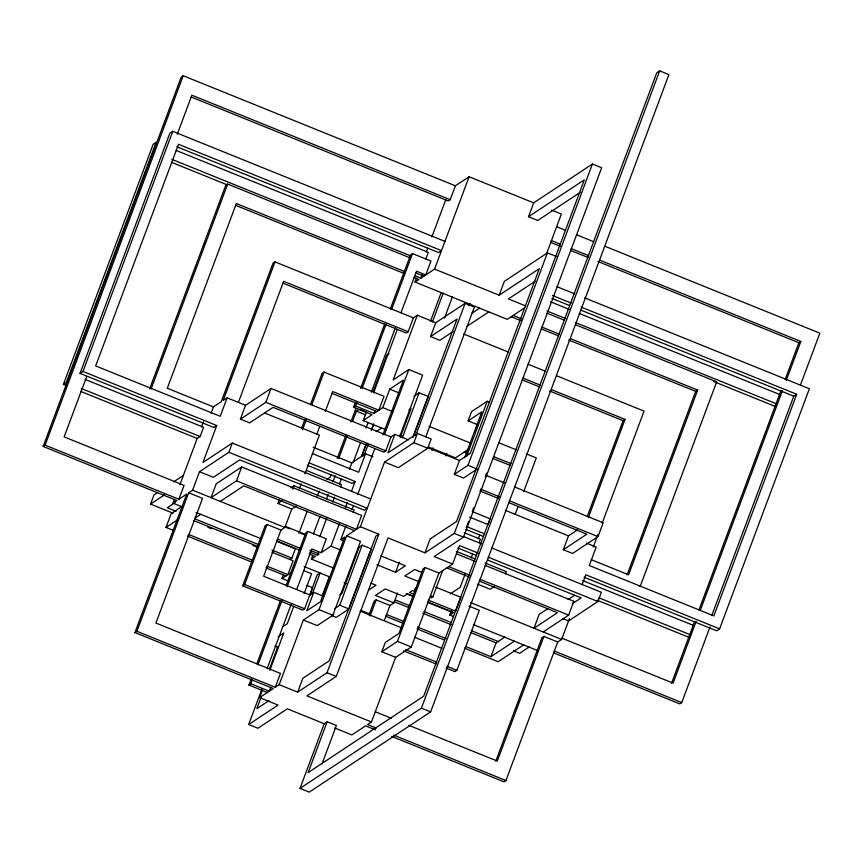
<?xml version="1.0" encoding="UTF-8"?>
<svg xmlns="http://www.w3.org/2000/svg" width="863" height="863" viewBox="0 0 863 863"><rect width="100%" height="100%" fill="white"/><g stroke="black" fill="none" stroke-linecap="round" stroke-linejoin="round"><path stroke-width="1.29" d="M63.409 384.38L153.183 144.272L156.117 142.33L66.343 382.438L63.409 384.38L65.879 385.383M182.859 507.11L173.021 503.129L176.937 500.54L43.15 446.441L181.262 77.034L183.226 75.739L455.405 185.804L469.105 176.742L533.69 202.859L592.428 164.013L601.662 167.746L463.539 537.153L434.175 556.57L452.622 564.035L459.537 545.567L478.231 553.129M43.15 446.441L45.103 445.146L183.226 75.739M80.043 373.377L82.988 371.435L216.764 425.535L213.83 427.476L80.043 373.377L169.817 133.269L172.762 131.327L444.941 241.381M82.988 371.435L172.762 131.327M86.753 376.376L64.132 436.894L184.067 485.394L178.889 499.246L45.103 445.146M177.26 134.294L191.877 95.21L450.216 199.677L455.405 185.804M149.601 388.997L225.728 185.383L227.681 184.089L409.839 257.746M151.09 388.954L227.681 184.089M172.999 513.151L150.55 504.078L154.013 494.844L157.271 492.687M173.021 503.129L174.402 499.44M179.925 484.661L197.185 438.48L200.13 436.538L203.582 427.304L85.254 379.461M201.564 426.786L203.398 421.856M173.517 530.454L166.02 527.422L171.198 513.571L182.266 506.247M211.068 413.194L213.42 406.894L221.252 401.716L273.042 263.183L275.006 261.888L413.399 317.854L417.314 315.265L435.772 322.73L465.135 303.312L474.359 307.045L425.869 436.754M322.007 763.928L336.376 725.524L327.142 721.792L324.208 723.733L287.303 708.814L257.929 728.232L248.706 724.499L278.08 705.082L259.623 697.617L273.323 688.555L134.93 632.59L186.721 494.068L178.889 499.246M134.93 632.59L136.883 631.295L188.684 492.773L192.6 490.184L199.504 471.716L228.868 452.288L232.32 443.053L370.723 499.019M275.006 261.888L223.215 400.421L227.131 397.832L245.577 405.297L271.036 388.458L390.971 436.958L394.887 434.369L408.426 439.85M216.764 425.535L202.956 462.482L232.32 443.053M227.131 397.832L220.216 416.3L95.664 365.934L178.533 144.294L441.489 250.615L438.544 252.557L176.839 146.732M238.458 402.234L283.668 281.338L408.221 331.705L413.399 317.854M390.971 436.958L385.793 450.82L383.841 452.115L273.118 407.336L249.623 422.881L240.399 419.148L245.577 405.297M236.505 480.81L241.683 466.959L361.629 515.459L356.451 529.31L236.505 480.81L211.047 497.649L216.225 483.787L241.683 466.959M240.399 419.148L265.847 402.32L271.036 388.458M312.147 594.24L320.076 573.021L317.142 574.974L304.639 608.76L302.676 610.055L242.708 585.804L265.146 525.783L267.109 524.488L280.95 530.076L284.866 527.487L291.77 509.019L296.117 506.139M301.543 428.426L304.822 419.666M310.432 404.661L322.126 373.399L324.078 372.104L384.046 396.354L378.868 410.205L332.74 391.554L325.275 411.522M242.708 585.804L244.661 584.51L267.109 524.488M302.568 429.634L306.311 419.623M311.921 404.618L324.078 372.104M291.77 509.019L277.929 503.42L279.224 499.957M292.816 489.235L294.11 485.772L354.078 510.022L353.215 512.331M280.95 530.076L263.679 576.257L309.817 594.909L313.733 592.32L323.571 596.301M316.872 433.981L319.677 426.495M299.364 488.706L301.209 483.776M304.887 473.927L319.386 435.135L264.736 413.043M288.199 580.993L282.05 578.512L283.431 574.812M298.911 533.399L307.282 511.025M289.936 559.397L291.888 558.102L295.34 548.868L276.656 541.306M317.271 496.128L319.148 491.09M267.347 692.514L248.9 685.049L251.252 678.75M256.904 663.636L280.443 600.67M286.095 585.556L305.869 532.665L307.821 531.371L326.279 538.836L321.101 552.687L311.877 548.954L296.807 589.256M385.125 429.429L363.204 420.561L372.018 414.736L353.571 407.282L355.448 402.244M360.626 388.382L384.639 324.164M390.292 309.051L410.54 254.898L412.492 253.603L430.95 261.068L425.772 274.919L416.549 271.187L401.004 312.74M248.9 685.049L250.853 683.755L252.266 679.979M257.918 664.866L281.931 600.637M287.109 586.786L307.821 531.371M353.571 407.282L355.524 405.977L356.937 402.201M362.115 388.35L386.128 324.121M391.78 309.008L412.492 253.603M331.219 474.596L330.281 477.099L326.926 479.321M337.304 458.318L345.729 435.772M350.885 421.996L356.031 408.221M338.749 458.393L347.109 436.02M352.687 421.101L356.408 411.155L359.342 409.213M313.377 534.132L319.882 516.721M326.397 499.321L328.253 494.348M332.902 481.921L335.222 475.696M267.142 668.598L291.155 604.37M371.338 392.082L395.351 327.854M248.706 724.499L261.888 689.235M269.429 669.095L277.897 646.419M373.172 391.619L386.818 355.092L388.997 353.657M259.623 697.617L262.406 690.163M269.849 670.271L283.798 632.978L278.199 636.667M293.69 606.495L287.25 623.733L283.032 626.527M333.776 568.134L311.414 559.095L312.805 555.373M319.763 536.754L326.721 518.145M332.751 502.018L334.607 497.056M339.45 484.1L341.306 479.138M363.204 420.561L366.43 411.942M373.571 392.859L397.271 329.461M524.736 307.789L507.271 319.342L415.006 282.039L416.387 278.339M426.29 251.845L427.681 248.113M431.867 236.926L445.815 199.633M261.058 697.369L256.818 708.706L268.932 700.691M340.605 486.948L341.468 484.639L306.548 470.518M425.707 259.321L428.296 252.384L176.095 150.41M309.806 552.18L317.293 555.211L318.231 552.687M349.461 469.148L351.813 462.859L365.524 453.798L372.978 456.807M414.639 275.631L420.874 278.156L422.287 274.38M304.11 593.636L311.554 573.755L303.474 570.486M353.053 462.751L360.486 442.859M366.063 427.94L367.929 422.967M270.723 687.433L269.31 691.22L250.853 683.755M355.524 405.977L373.981 413.442L374.92 410.928M136.883 631.295L275.286 687.261L280.464 673.41L155.912 623.043L202.525 498.372L188.684 492.773M361.489 456.354L366.171 443.852M371.306 430.087L373.647 423.841M309.839 595.319L312.665 587.757L306.894 585.427M361.791 456.376L366.495 443.776M371.673 429.925L373.086 426.149M363.938 455.718L368.134 444.488M275.286 687.261L279.202 684.672L303.366 620.022L319.03 609.666L346.656 535.794L360.367 526.721L384.531 462.083L413.906 442.665L417.358 433.42L431.198 439.019L427.735 448.253L398.372 467.681L384.531 462.083M313.733 592.32L306.829 610.788L320.529 601.727L344.704 537.088L340.788 539.677L344.477 541.166M321.101 552.687L330.993 546.15L339.364 523.765M345.405 507.606L347.26 502.633M351.446 491.446L355.168 481.5L309.03 462.848M365.524 453.798L358.62 472.266L312.482 453.614M373.981 413.442L382.784 407.616L389.698 389.148L403.399 380.087L382.945 434.79M417.314 315.265L393.15 379.914L408.814 369.558L422.643 375.157L399.709 436.505M420.874 278.156L434.585 269.094L469.105 176.742M340.788 539.677L345.847 526.128M352.072 509.483L353.463 505.75M357.649 494.564L374.844 448.566M322.309 595.481L329.31 576.754L304.089 566.56M384.466 434.672L408.814 369.558M430.4 321.457L441.241 292.46M432.385 322.05L443.226 293.053M279.202 684.672L297.649 692.137L302.837 678.286L329.267 660.799L375.88 536.128L378.814 534.186L360.367 526.721M453.032 331.575L439.817 340.313L430.594 336.581L435.772 322.73M394.887 434.369L387.983 452.848L417.358 433.42M303.366 620.022L317.206 625.621L332.87 615.265L360.497 541.381L346.656 535.794M444.445 318.22L452.46 296.786M400.303 437.314L411.025 408.609L408.857 410.044M334.423 608.728L339.731 605.222L362.169 545.189L371.403 548.922L349.429 607.703M402.309 437.832L419.148 392.816L428.372 396.538L413.409 436.559M412.762 437.476L457.023 319.105L430.594 336.581M297.649 692.137L327.023 672.719L378.814 534.186M415.696 435.535L465.135 303.312M452.622 564.035L438.922 573.097L411.295 646.98L395.632 657.336L371.468 721.986L306.883 695.869L336.246 676.441L388.037 537.919L424.952 552.838L454.316 533.42L592.428 164.013M327.142 721.792L308.156 772.59L423.668 696.204L656.743 72.826L659.677 70.885L668.901 74.617L430.648 711.846L309.267 792.115L300.033 788.383L324.208 723.733M369.03 614.931L374.175 601.166L376.139 599.871L389.979 605.459L393.895 602.87L397.573 593.021M370.098 616.031L376.139 599.871M432.05 450.324L432.978 447.843M376.948 564.726L395.578 572.266L399.342 562.191M434.585 269.094L499.17 295.211L504.348 281.349L547.422 252.87L556.646 256.602M580.141 192.417L537.735 220.464L528.512 216.732L533.69 202.859M384.402 620.378L389.979 605.459M445.88 455.923L446.818 453.442M395.632 657.336L381.791 651.738L385.254 642.504L398.954 633.442L423.129 568.793L425.081 567.498L438.922 573.097M477.347 424.596L468.113 420.864L471.576 411.629L487.239 401.263L489.537 402.201M424.952 552.838L430.13 538.987L456.559 521.511L584.305 179.838L528.512 216.732M454.294 474.348L468.005 465.276L477.228 469.008L463.528 478.07L454.294 474.348L459.472 460.486L470.249 453.366L539.299 268.663L499.17 295.211M464.628 457.8L481.824 411.802L468.113 420.864M381.791 651.738L397.455 641.382L425.081 567.498M466.635 456.365L487.239 401.263M546.506 253.83L561.371 214.046L551.533 210.065M468.005 465.276L547.422 252.87M430.939 598.037L432.902 596.743L442.784 570.292M466.236 527.627L468.566 521.414M472.277 511.468L473.679 507.735M485.297 476.656L486.689 472.924M453.539 616.56L449.817 615.049L451.651 610.13M465.233 573.809L460.173 587.347L450.378 593.82M471.22 557.8L472.6 554.1M478.361 538.706L479.742 535.017M479.073 542.698L480.367 539.235L464.165 532.676M488.329 523.852L490.216 518.814L472.762 511.759M300.033 788.383L421.424 708.113L659.677 70.885M446.171 668.081L454.909 671.619L456.872 670.324L479.31 610.292L468.933 606.096M515.243 514.186L518.048 506.689M523.668 491.683L536.29 457.919L526.29 453.873M505.448 573.895L506.311 571.586L485.071 563M466.02 646.646L490.907 656.711L496.085 642.849L505.028 636.937M514.477 486.905L603.183 522.773L598.005 536.624L572.557 553.453L563.323 549.72L568.501 535.869L577.455 529.958M495.804 761.123L541.942 637.703L543.906 636.409L557.735 642.007L561.651 639.418L569.429 618.642M587.304 516.387L623.086 420.68L625.039 419.386L551.554 389.666M543.906 636.409L497.282 761.08L408.846 725.319M588.318 517.617L625.039 419.386M391.78 736.452L503.992 781.824L505.945 780.53L557.735 642.007M593.215 547.131L597.919 534.542M602.158 523.205L644.057 411.122L556.786 375.837M543.205 631.953L568.652 615.125L573.83 601.274L485.125 565.405M582.147 584.618L585.826 574.769L719.613 628.868L809.386 388.749L584.65 297.875M562.795 618.62L568.566 620.95L597.93 601.522L601.382 592.288L491.662 547.929M627.121 574.823L695.707 391.371L697.671 390.076L570.497 338.652M697.671 390.076L628.609 574.78L591.209 559.655M640.087 586.689L716.689 381.824L575.707 324.812M671.587 683.162L694.683 621.382M698.933 610.033L780.95 390.659M785.19 379.31L798.868 342.74L800.821 341.446L599.893 260.195M696.171 621.349L673.075 683.129L561.878 638.167M700.411 610.001L782.439 390.626M786.215 380.529L800.821 341.446M711.846 615.33L793.766 396.203L796.711 394.262L581.112 307.077M796.711 394.262L713.841 615.902L589.278 565.535L596.182 547.066L586.344 543.086M553.42 652.784L679.774 703.874L681.738 702.579L710.022 626.926M800.519 384.866L819.85 333.172L605.103 246.333M450.216 199.677L448.264 200.971L191.165 97.012M415.006 282.039L418.922 279.45L413.927 277.433M173.592 481.899L183.377 475.427M408.221 331.705L406.268 332.999L282.956 283.14M150.55 504.078L164.693 494.726M468.242 305.222L470.454 303.765M175.038 502.633L167.336 507.735L176.052 511.263M471.813 313.301L479.591 308.156M466.592 326.581L488.814 311.888M535.146 281.241L508.393 298.932L525.61 305.901M166.02 527.422L178.188 519.375M195.103 518.016L200.701 514.326M220.281 501.371L243.776 485.837L354.488 530.605M413.841 396.322L419.148 392.816M290.928 487.875L294.11 485.772M376.225 431.619L381.662 428.026M277.929 503.42L282.169 500.616M355.168 481.5L352.223 483.442L307.347 465.286M468.199 449.461L455.47 457.875L428.145 446.829M282.05 578.512L291.273 572.406M311.414 559.095L315.329 556.506L309.094 553.981M317.293 555.211L319.137 553.981L309.914 550.249M362.169 545.189L359.235 547.131L341.975 593.312L339.795 594.747M368.382 590.238L375.998 585.211L371.036 583.194M395.578 572.266L405.373 565.794L380.766 555.837M414.445 589.278L416.646 587.822M449.817 615.049L453.733 612.46L427.541 601.878M494.38 586.43L490.141 589.235L477.455 584.1M563.323 549.72L586.818 534.186L508.447 502.503M371.468 721.986L367.552 724.575L376.279 728.102M548.102 608.458L539.159 614.37L533.981 628.221L557.476 612.687L479.094 580.993M568.091 599.558L574.693 595.19M490.907 656.711L514.402 641.166M572.342 603.701L581.155 597.876L487.735 560.098M523.625 644.898L498.167 661.727L464.434 648.091M529.407 646.84L519.612 653.313L513.377 650.788M719.613 628.868L716.678 630.81L584.132 577.218M556.408 226.645L565.146 230.173M576.387 234.725L593.863 241.791M551.22 240.518L559.958 244.046M571.187 248.598L588.663 255.653M550.508 242.32L560.497 246.354M570.475 250.389L587.951 257.454M597.93 261.489L798.868 342.74M557.185 286.775L574.661 293.841M552.449 295.491L571.133 303.042M551.996 298.436L569.451 305.491M580.659 310.033L793.766 396.203M550.529 301.813L569.256 309.386M579.246 313.431L780.26 394.715M171.856 159.331L411.133 256.084M547.023 311.025L565.707 318.587M575.686 322.622L776.322 403.755M547.013 313.215L564.478 320.27M171.413 162.276L227.498 184.952M713.572 381.5L775.88 406.7M415.739 272.945L423.809 276.214M404.671 271.597L236.343 203.539L167.293 388.242L213.42 406.894M513.14 315.459L521.867 318.986M541.813 327.055L559.267 334.121M235.631 205.329L403.96 273.398M511.187 316.753L521.155 320.788M541.101 328.857L558.566 335.912M568.534 339.946L695.707 391.371M463.625 333.992L508.339 352.072M528.113 364.24L545.567 371.295M522.902 378.08L540.346 385.135M522.191 379.882L539.634 386.937M549.602 390.961L623.086 420.68M389.698 389.148L398.922 392.881M498.803 442.762L516.301 449.828M382.784 407.616L392.633 411.597M429.094 426.344L471.327 443.42M493.582 456.592L511.036 463.647M332.028 393.355L376.915 411.5M492.87 458.393L510.324 465.448M360.497 409.677L365.114 411.543M464.283 452.05L467.746 453.442M356.408 411.155L365.632 414.887M399.58 435.276L402.061 436.279M427.487 447.552L459.472 460.486M413.906 442.665L427.735 448.253M485.74 475.286L504.477 482.859M265.847 402.32L385.793 450.82M480.562 489.138L499.299 496.71M509.299 500.756L598.005 536.624M479.839 490.928L498.49 498.469M505.157 510.26L568.501 535.869M313.161 447.228L351.813 462.859M469.58 517.131L488.285 524.693M467.379 526.872L484.833 533.938M465.686 529.321L483.14 536.376M582.601 580.572L693.453 625.395M462.989 536.333L481.683 543.895M454.316 533.42L463.539 537.153M81.208 388.458L200.13 436.538M598.911 597.8L690.583 634.866M80.744 391.403L197.185 438.48M597.218 600.238L688.879 637.304M228.868 452.288L367.271 508.253L364.326 510.195L239.774 459.828L213.344 477.304L199.504 471.716M488.21 557.164L597.93 601.522M457.843 548.005L476.527 555.567M456.344 551.371L475.082 558.954M456.387 553.776L475.135 561.36M448.706 566.624L469.947 575.211M479.947 579.256L568.652 615.125M446.754 567.919L469.148 576.969M421.975 572.503L414.596 569.515L404.801 575.988L419.569 581.964M285.06 526.225L306.257 534.801M435.934 587.239L460.864 597.315L455.686 611.166L428.253 600.076M285.804 527.271L289.536 528.782M300.766 533.323L304.499 534.833M192.6 490.184L284.866 527.487M330.993 546.15L340.928 550.163M470.637 602.611L561.651 639.418M430.443 595.75L432.902 596.743M414.952 591.565L412.492 590.572L409.558 592.514L413.291 594.024M277.39 539.073L301.079 548.652M554.143 650.982L681.738 702.579M276.678 540.874L300.367 550.454M413.83 596.333L407.595 593.809L403.679 596.398L385.232 588.944L375.437 595.416L393.895 602.87M406.29 593.722L412.514 596.247M427.465 602.288L452.374 612.363M196.084 512.46L261.554 538.933M473.409 624.596L538.383 650.875M194.736 518.814L258.264 544.499M271.964 550.044L291.888 558.102M395.362 599.936L409.062 605.481M424.013 611.522L451.414 622.601M471.349 630.659L498.749 641.748M193.582 520.529L258.264 546.689M271.953 552.223L293.096 560.777L287.918 574.629L266.775 566.074M394.078 601.608L408.997 607.638M422.687 613.172L451.295 624.747M471.198 632.795L496.085 642.849M207.907 527.271L211.651 528.782M252.794 545.416L256.538 546.937M344.067 582.73L346.527 583.722M188.404 534.38L253.086 560.54M386.408 614.456L403.819 621.489M417.509 627.023L446.117 638.598M187.26 536.009L252.233 562.277M265.977 567.843L285.966 575.923M385.729 616.258L403.215 623.334M416.958 628.89L444.445 640.012M360.777 610.346L369.386 613.83M360.044 611.047L402.266 628.124M339.731 605.222L348.954 608.954L336.225 617.369L331.619 615.502M414.542 637.261L441.975 648.35M319.03 609.666L332.87 615.265M397.455 641.382L411.295 646.98M244.661 584.51L304.639 608.76M405.642 649.612L436.883 662.234M446.872 666.279L456.872 670.324M403.69 650.907L436.171 664.035M275.049 646.128L278.512 647.53M421.424 708.113L430.648 711.846M327.023 672.719L336.246 676.441M375.222 711.727L391.414 718.275M393.733 735.157L505.945 780.53M375.567 729.904L365.588 725.869L351.888 734.931L334.661 727.962"/></g></svg>
